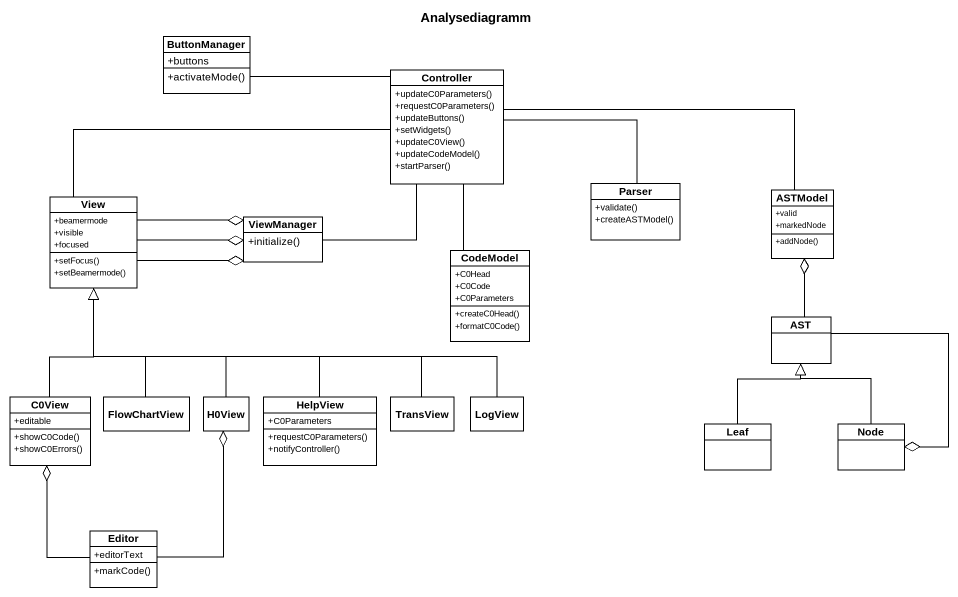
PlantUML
@startuml
title Analysediagramm
hide circle
hide empty members
skinparam classAttributeIconSize 0
class ButtonManager {
  +buttons
  +activateMode()
}
class Controller {
  +updateC0Parameters()
  +requestC0Parameters()
  +updateButtons()
  +setWidgets()
  +updateC0View()
  +updateCodeModel()
  +startParser()
}
class View {
  +beamermode
  +visible
  +focused
  +setFocus()
  +setBeamermode()
}
class Parser {
  +validate()
  +createASTModel()
}
class ASTModel {
  +valid
  +markedNode
  +addNode()
}
class ViewManager {
  +initialize()
}
class CodeModel {
  +C0Head
  +C0Code
  +C0Parameters
  +createC0Head()
  +formatC0Code()
}
class AST
class C0View {
  +editable
  +showC0Code()
  +showC0Errors()
}
class FlowChartView
class H0View
class HelpView {
  +C0Parameters
  +requestC0Parameters()
  +notifyController()
}
class TransView
class LogView
class Leaf
class "Node" as Node_
class Editor {
  +editorText
  +markCode()
}
ButtonManager -right- Controller
Controller -left- View
Parser -left- Controller
ASTModel -left- Controller
ASTModel o-- AST
ViewManager -up- Controller
ViewManager o-left- View
ViewManager o-left- View
ViewManager o-left- View
CodeModel -up- Controller
C0View -up-|> View
C0View o-- Editor
FlowChartView -up-|> View
H0View -up-|> View
H0View o-- Editor
HelpView -up-|> View
TransView -left-|> View
LogView -left-|> View
Leaf -up-|> AST
Node_ -up-|> AST
Node_ o-up- AST
@enduml
